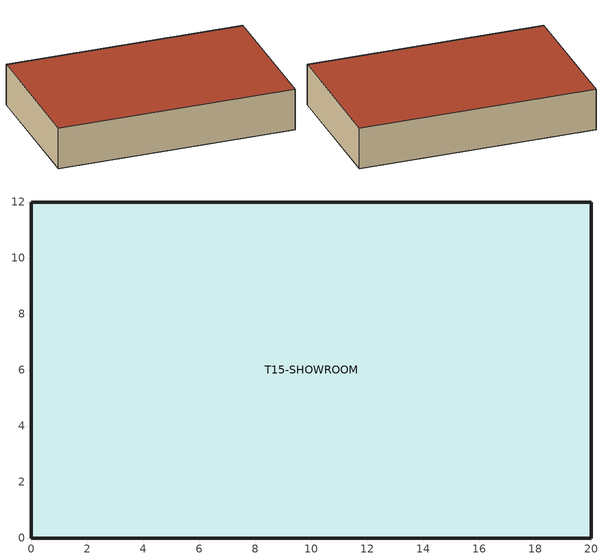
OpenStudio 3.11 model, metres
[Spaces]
T15-SHOWROOM
 floor ground: 0,0 20,0 20,12 0,12 z0
 wall outside: 20,0 0,0 0,12 20,12 20,0 z0:3.6
 roof outside: 0,12 20,12 20,0 0,0 z3.6
[Building]
CLI High Performance Showroom
[BuildingStory]
01_FACADE: Nominal Z Coordinate {m}=0
[ThermalZone]
T15-SHOWROOM Zone: Use Ideal Air Loads=No
[Sizing:Zone]
T15-SHOWROOM Zone: Zone Cooling Design Supply Air Temperature Input Method=SupplyAirTemperature; Zone Cooling Design Supply Air Temperature {C}=14; Zone Cooling Design Supply Air Temperature Difference {deltaC}=11.11; Zone Heating Design Supply Air Temperature Input Method=SupplyAirTemperature; Zone Heating Design Supply Air Temperature {C}=40; Zone Heating Design Supply Air Temperature Difference {deltaC}=11.11; Zone Cooling Design Supply Air Humidity Ratio {kg-H2O/kg-air}=0.0085; Zone Heating Design Supply Air Humidity Ratio {kg-H2O/kg-air}=0.008; Cooling Design Air Flow Method=DesignDay; Heating Design Air Flow Method=DesignDay; Account for Dedicated Outdoor Air System=No; Dedicated Outdoor Air System Control Strategy=NeutralSupplyAir; Dedicated Outdoor Air Low Setpoint Temperature for Design {C}=autosize; Dedicated Outdoor Air High Setpoint Temperature for Design {C}=autosize; Zone Load Sizing Method=Sensible Load Only No Latent Load; Zone Latent Cooling Design Supply Air Humidity Ratio Input Method=HumidityRatioDifference; Zone Cooling Design Supply Air Humidity Ratio Difference {kgWater/kgDryAir}=0.005; Zone Latent Heating Design Supply Air Humidity Ratio Input Method=HumidityRatioDifference; Zone Humidification Design Supply Air Humidity Ratio Difference {kgWater/kgDryAir}=0.005; Sizing Option=Coincident; Heating Coil Sizing Method=None; Maximum Heating Capacity To Cooling Load Sizing Ratio {W/W}=1
[Space]
T15-SHOWROOM: Building Story=01_FACADE; Thermal Zone=T15-SHOWROOM Zone; Part of Total Floor Area=Yes
